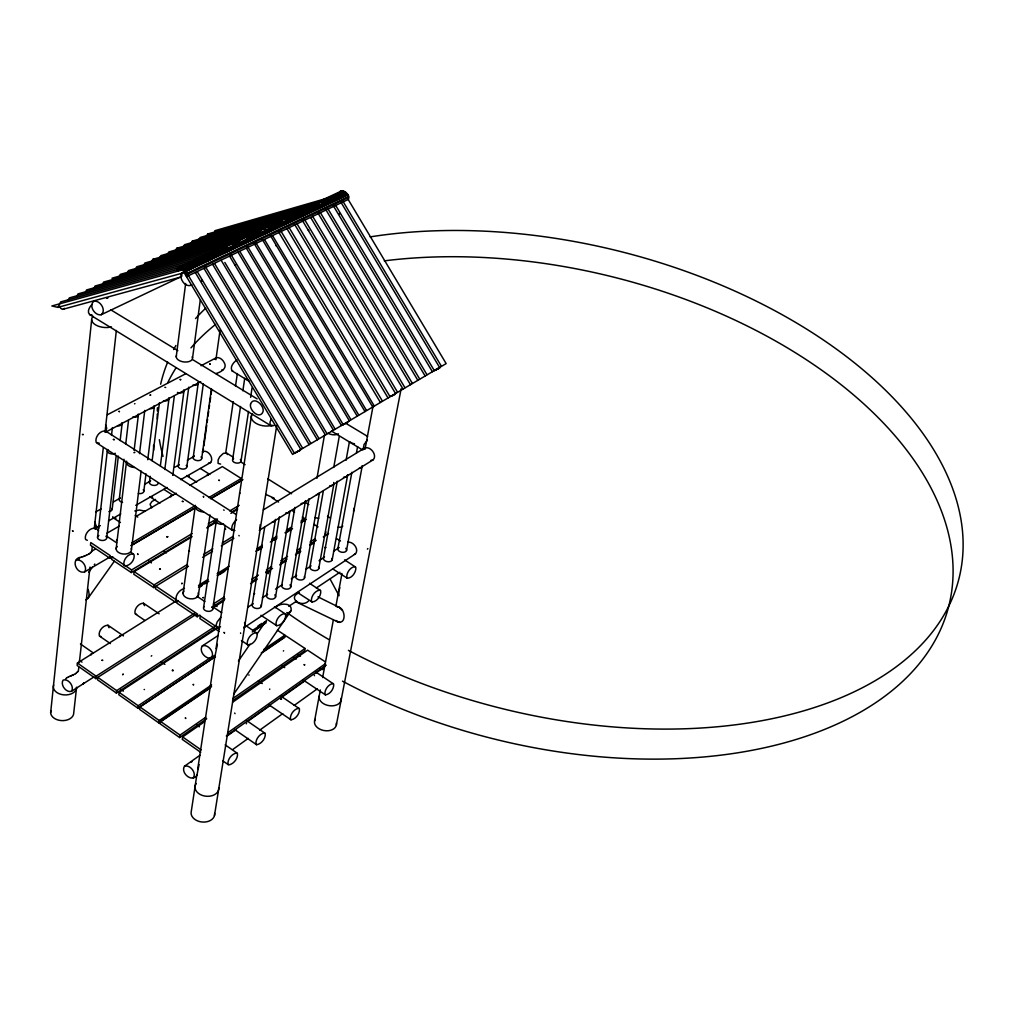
<?xml version="1.0" encoding="UTF-8"?>
<svg xmlns="http://www.w3.org/2000/svg" width="1013" height="1013" viewBox="0 0 1013 1013"><rect width="100%" height="100%" fill="white"/><g stroke="black" fill="none" stroke-linecap="round" stroke-linejoin="round"><path stroke-width="1.5" d="M224.455 632.821L223.911 632.403L224.607 632.96M191.381 762.131L191.926 761.662M239.144 535.864L238.916 535.446M240.575 632.897L240.625 633.416M339.355 213.996L339.33 213.35L339.444 214.25M276.043 245.627L276.118 245.893M308.636 230.394L308.459 230.356M308.56 230.394L308.357 229.558M201.802 280.69L202.385 280.512M235.003 264.773L235.712 264.925L234.94 265.001M304.723 664.68L303.887 664.655L304.634 665.022M281.272 699.173L281.513 699.008M283.387 651.055L283.627 650.726M269.673 689.397L269.762 689.005M50.65 712.671L91.651 319.779M246.273 723.826L246.552 723.307M176.072 601.051L77.406 663.046L77.127 665.49L95.83 678.621L196.028 614.435M76.545 687.713L73.746 712.772A11.561 7.876 2.3 0 1 60.97 720.56A11.561 7.876 2.3 0 1 50.979 710.632M78.811 667.339L78.457 670.391M79.331 662.641L89.992 567.065M90.6 552.718L91.74 551.465L92.259 546.691M94.348 527.887L103.263 447.987M105.01 432.31L116.356 330.466M249.122 675.025L248.793 675.051M97.539 537.409L107.289 450.886M111.506 435.387L112.392 427.6M254.668 593.517L253.959 593.922M106.707 537.84L116.14 456.116M112.202 509.096L118.344 456.154M120.154 440.592L122.142 423.459M95.83 678.621L96.108 676.178L194.382 613.334M109.91 558.226L110.214 555.593L90.765 542.563L90.474 545.197L109.91 558.226L112.608 556.631M119.205 499.599L123.953 459.269M125.777 443.77L128.512 420.496M116.14 548.907L126.397 462.371M134.096 450.468L138.388 414.836M139.503 453.647L144.77 410.43M131.475 549.603L141.136 471.083M116.685 690.625L97.78 677.355L97.489 679.799L116.381 693.069L116.685 690.625L214.515 626.832M131.627 569.939L111.962 556.757L111.645 559.391L131.297 572.56L131.627 569.939L192.115 533.585M143.833 491.14L145.986 473.869M147.746 459.737L154.381 406.34M216.883 628.415L119.116 692.335L118.812 694.779L137.895 708.201L215.465 656.475M191.926 536.827L134.147 571.623L133.817 574.257L153.685 587.578L188.443 566.204M149.392 482.543L150.177 476.287M152.14 460.636L159.434 402.731M345.712 192.293A12.992 9.218 63.9 0 0 343.686 191.178L181.618 267.685L181.492 268.635L180.922 267.533A11.7 7.699 63.4 0 0 179.478 267.331L179.719 268.217L179.035 267.343A3.052 2.013 63.6 0 0 177.857 268.002A2.127 1.393 63.6 0 1 177.579 268.989A3.191 2.102 63.5 0 0 177.161 270.788L177.971 270.889A3.583 2.355 63.5 0 1 178.098 270.028L179.263 268.939L181.302 269.255A16.081 10.573 63.3 0 1 183.619 270.623A5.774 3.799 63.5 0 1 184.632 271.509L186.189 274.789A3.583 2.355 63.5 0 1 186.126 275.599L186.823 276.486L348.497 199.308A2.95 2.102 64 0 0 348.624 197.421A1.963 1.393 64 0 1 348.637 196.332A2.824 2.001 64.1 0 0 347.877 194.623L185.227 271.459L185.645 270.952A11.7 7.699 63.4 0 0 184.341 269.547L183.594 269.876L183.72 268.926L345.712 192.293L345.56 193.192L346.294 192.863A10.801 7.661 64 0 1 347.522 194.154L185.227 271.459M160.371 465.803L168.994 398.59M176.211 356.867L185.658 283.463M164.815 469.5L174.299 396.298M240.018 493.141L239.524 493.242M137.895 708.201L138.211 705.744L213.199 655.829M153.685 587.578L154.039 584.944L187.468 564.418M214.87 656.968L139.921 706.947L139.604 709.391L158.889 722.953L208.602 689.131M172.906 474.641L184.011 390.613M178.225 466.246L188.773 387.169M192.559 357.944L200.245 300.266M225.367 528.849L225.684 529.242M186.861 466.714L198.219 383.079M193.166 457.813L203.334 383.737M158.889 722.953L159.218 720.496L211.59 684.94M175.54 602.229L175.907 599.595L155.812 586.134L155.458 588.768L175.54 602.229L178.199 600.557M211.552 686.7L160.523 721.408L160.181 723.864L179.656 737.553L206.715 718.787M177.25 600.494L176.895 603.14L197.18 616.74L199.827 615.043M223.645 509.932L224.126 510.248M265.165 229.698L265.925 229.862M201.714 458.281L211.413 388.916M183.049 593.542L195.205 506.69M202.993 452.077L203.436 448.949M203.866 445.821L206.715 425.473M207.146 422.345L207.589 419.205M208.032 416.077L208.678 411.379M209.121 408.252L209.564 405.124M209.995 401.996L210.653 397.299M211.097 394.171L211.755 389.473M215.908 359.742L220.074 329.997M203.41 597.657L202.777 597.771L203.461 597.455M185.468 718.28L185.24 717.989M185.772 718.521L185.62 717.9M198.345 595.467L209.982 514.933M179.656 737.553L180.023 735.096L205.804 717.242M197.18 616.74L197.56 614.106L178.529 601.342M204.525 721.725L182.631 736.932L182.277 739.389L200.739 752.368M215.389 523.544L215.845 520.416M225.684 453.229L233.231 401.68M235.51 386.054L237.346 373.556M203.626 607.344L216.377 520.327M232.635 459.649L240.537 406.454M242.867 390.815L244.728 378.292M207.918 475.236L207.083 475.059M212.705 609.282L225.228 525.418M240.955 461.434L248.514 411.392M250.629 397.324L252.047 387.941M189.798 485.392L222.353 466.6L241.246 478.503L240.866 481.023L211.16 498.535M196.763 775.363L191.292 811.337A11.827 8.535 5.7 0 0 202.195 822.024A11.827 8.535 5.7 0 0 214.629 813.401M197.712 769.108L214.832 656.513M216.022 648.7L251.465 415.685M172.83 670.505L173.084 670.34M182.175 583.501L181.732 583.716M189.52 551.211L189.013 550.92M181.72 583.539L181.947 583.159M210.235 364.275L209.792 364.174M214.465 815.617L276.764 425.409M252.237 604.558L264.646 527.406M226.684 248.122L225.874 247.982M182.986 501.346L182.353 501.308M183.112 501.676L182.34 501.372M261.253 606.47L275.384 520.125M266.546 595.201L279.449 516.858M264.507 621.678L264.114 624.046L252.275 631.935M275.498 597.113L289.895 511.134A4.71 2.874 8.5 0 1 285.628 513.072M343.686 191.178L343.534 192.09L339.266 194.103M166.98 536.877L167.702 536.839M167.208 536.789L167.765 536.637M281.779 585.248L294.91 507.412M171.336 496.421L170.513 496.509M160.434 569.154L159.585 568.977M290.668 587.147L305.331 501.587M277.397 630.2L284.894 635.151L284.488 637.519L263.557 651.764M304.508 521.176L304.938 518.631L302.343 516.997M295.682 576.169L309.041 498.675M316.968 478.263L324.477 435.033M304.508 578.043L319.412 492.862A4.634 2.786 9.1 0 1 316.436 494.711M309.978 566.824L323.286 491.242M180.669 379.837L179.883 379.533L180.732 379.457M333.733 467.436L339.228 436.59M318.728 568.698L333.885 483.91M261.278 652.891L286.147 635.987L305.052 648.485L304.634 650.853L232.484 700.907M325.464 534.383L325.92 531.85M337.278 481.213L323.489 557.998A4.457 2.786 9.4 0 0 328.212 561.772A4.457 2.786 9.4 0 0 331.998 558.391M122.687 674.709L123.13 674.152M346.079 460.219L349.434 441.668M332.188 559.86L347.573 475.439M337.886 548.59L351.866 472.311M137.933 554.339L137.591 553.896M137.717 554.504L137.705 553.934M356.449 452.798L357.589 446.619M119.661 635.999L119.775 636.645M119.965 636.392L120.003 636.05M314.562 721.015L320.323 689.954M322.641 677.532L333.315 620.083M335.911 606.103L341.963 573.497M353.499 511.388L354.081 508.273M365.035 449.266L373.113 405.795M346.522 550.439L362.135 466.423M164.84 387.333L165.689 387.447M102.82 660.273L102.161 660.438M336.329 725.093L401.135 388.726M150.38 395.184L150.114 395.095M134.577 452.57L133.957 452.646M134.526 452.444L134.716 452.342M91.145 654.461L91.411 654.411M134.944 403.655L134.526 403.82M119.243 411.519L119.344 411.354M119.496 411.721L118.939 411.405M83.269 683.724L83.813 683.041M83.648 682.952L83.484 683.661M106.872 297.974L107.872 298.05L106.884 297.898M83.218 434.59L82.522 434.59M82.496 434.476L83.167 434.476M72.987 531.015L72.442 530.66L72.885 531.356M201.638 280.474L202.245 281.07M181.276 273.447C179.111 279.17 185.784 288.35 191.888 284.856M215.149 655.373L217.39 644.331M196.915 775.198L199.08 764.549M260.088 529.343L260.176 524.696M233.61 694.361L290.883 610.928C293.365 602.292 279.094 602.71 275.257 607.661M181.871 272.738L181.808 276.22M323.16 668.985L324.299 667.111L315.322 673.468M339.899 587.755L338.646 591.681L339.051 595.72L330.2 579.233M94.247 564.659L94.842 564.051M271.193 418.926L269.977 422.358L270.243 424.954L271.889 426.017L274.498 425.257M143.618 265.609L144.859 263.025L258.454 230.761M135.476 269.382L136.73 266.786L248.843 235.003M127.271 273.181L128.524 270.572L240.689 238.853M119.002 277.005L120.268 274.384L233.978 242.31M102.262 284.754L103.567 282.095L214.3 251.009M93.804 288.667L95.108 285.995L208.919 254.124M85.269 292.618L86.599 289.933L198.915 258.556M76.671 296.594L78.014 293.897L190.343 262.595M68.01 300.595L69.365 297.885L181.72 266.66M186.316 272.054L182.454 269.863L51.866 305.977L57.918 307.37L60.641 301.912L177.566 269.509M85.674 599.785C90.056 598.569 89.372 592.58 88.017 589.287M325.717 547.489L324.97 547.742M218.783 480.086L219.403 480.555M219.34 480.377L219.036 480.377M160.016 568.686L159.623 569.053M207.855 475.426L207.336 475.35M90.562 654.233L91.17 654.727M206.462 236.054L207.792 233.965L319.437 201.714M198.776 239.6L200.131 237.498L313.346 204.867M191.052 243.171L192.407 241.069L304.179 208.906M183.252 246.779L184.632 244.665L296.454 212.553M175.414 250.414L176.794 248.274L290.187 215.794M166.803 255.137L168.905 251.92L283.855 219.061M170.513 496.167L170.906 496.661M159.535 257.745L160.953 255.593L272.928 223.645M151.507 261.455L152.938 259.303L266.482 226.975M116.837 539.802L116.482 540.322M299.962 213.338L299.848 213.452M77.317 672.189L78.444 670.821M77.672 671.758L75.544 673.658M210.273 364.085L209.767 363.819M238.397 661.058L250.008 644.192M257.163 633.809L266.09 620.83M87.89 598.48L114.317 561.24M105.681 432.045L106.707 428.182L105.555 424.764M88.739 572.282L92.398 567.153M150.101 395.159L150.785 395.045M113.405 439.439L114.355 439.503M225.937 247.577L226.532 247.666M194.065 263.849L193.344 263.38M214.68 359.248C217.263 355.297 222.581 359.121 224.012 362.287C227.963 368.213 220.885 372.151 215.984 373.556M290.883 610.928L286.173 614.828M81.749 557.049C69.758 557.986 76.127 574.51 84.649 571.889L110.556 556.631M90.955 552.313L88.777 554.098M84.649 571.889C87.979 567.065 81.521 558.062 75.937 560.379M180.694 479.643L210.666 462.498C214.237 457.876 207.741 449.063 202.347 451.722M71.505 691.284C74.633 686.662 68.428 678.254 63.11 680.09C60.02 684.725 66.187 693.095 71.505 691.284L94.057 676.874M91.778 304.66C89.511 307.078 86.713 311.687 89.625 314.574L270.914 425.713M363.414 449.278C368.618 443.757 378.026 454.647 373.215 459.775L259.277 530.318M218.112 635.531L202.321 645.914C197.649 652.689 209.742 663.578 215.351 655.234M211.426 657.855C215.237 652.866 208.134 643.673 202.321 645.914M244.589 622.514L244.931 625.679L243.74 627.807L355.474 553.845C359.311 549.211 353.284 541.449 347.826 542.12M199.928 755.28L184.543 766.195C180.149 772.577 191.926 783.353 197.13 775.046M193.293 777.794C196.864 773.02 190.064 764.435 184.543 766.195M78.508 559.391L79.736 558.176M65.617 678.913L66.795 677.76M220.796 617.284L217.225 621.843L216.124 624.958L217.086 627.705L220.555 626.844M367.377 440.212L364.06 444.479L363.059 449.873M236.561 519.631C233.914 522.189 230.85 525.988 232.04 529.875L234.902 530.508M281.411 699.363L280.652 698.983L281.449 698.995M234.687 713.063L235.041 713.671M182.454 269.863L292.58 454.419L446.151 363.591L347.662 198.611M193.572 684.395L192.926 684.611L193.597 684.978M325.008 547.337L325.692 547.767M173.071 670.403L172.261 670.606M172.97 670.695L172.425 670.137M144.466 689.511L144.15 689.536M151.76 655.69L151.241 656.145M367.846 548.527L367.402 549.198M439.098 368.263L434.349 370.657L436.679 369.213M232.914 749.379L248.248 738.376M259.746 730.12L282.741 713.621M294.239 705.377L317.246 688.865M226.317 735.982L326.262 665.148M226.849 736.198L235.826 729.829M247.375 721.649L270.446 705.289M281.981 697.109L305.065 680.749M227.988 732.627L325.414 663.692M232.876 702.047L307.597 650.156L325.426 661.932M232.863 698.489L305.052 648.485M263.95 649.371L284.894 635.151M299.911 213.642L299.481 213.287M253.009 631.542L266.166 622.767M257.922 626.059L261.873 623.426M253.377 629.909L266.482 621.172M288.781 606.331L296.644 601.089M316.309 587.996L339.912 572.269M236.928 359.982C233.623 362.046 229.508 367.124 232.167 370.948L249.603 381.496M116.381 693.069L215.478 628.351M247.792 607.256L253.073 603.811M262.304 597.784L267.584 594.327M275.498 589.161L282.095 584.856M291.326 578.816L296.606 575.371M305.837 569.344L311.118 565.887M319.032 560.721L324.312 557.277M333.543 551.237L338.823 547.792M101.135 314.752C106.732 310.56 100.198 299.937 93.88 301.266C88.321 305.47 94.842 316.043 101.135 314.752L179.732 277.321M213.515 607.433L224.088 600.633M250.54 583.64L257.15 579.385M266.406 573.447L270.37 570.889M279.626 564.95L286.236 560.696M295.492 554.757L300.785 551.351M310.041 545.412L314.005 542.854M323.261 536.915L328.554 533.509M213.439 603.925L224.025 597.138M251.819 579.335L258.429 575.093M266.368 570.002L271.661 566.622M280.93 560.683L287.54 556.441M296.809 550.502L300.772 547.957M310.041 542.031L315.334 538.637M211.73 607.407L224.949 598.911M251.401 581.931L256.694 578.537M265.95 572.598L272.56 568.344M280.5 563.253L287.11 559.011M296.366 553.073L300.342 550.515M309.598 544.576L316.208 540.334M199.472 587.185L202.131 585.514M204.791 583.843L208.779 581.335M219.416 574.65L224.734 571.307M257.973 550.414L261.962 547.906M273.928 540.398L276.587 538.726M287.223 532.04L292.542 528.697M198.523 585.413L207.83 579.563M217.149 573.725L229.115 566.204M257.049 548.679L262.38 545.349M271.687 539.498L277.005 536.168M286.324 530.318L291.643 526.975M300.95 521.138L304.938 518.631M198.535 587.135L207.842 581.285M217.149 575.435L227.786 568.749M255.719 551.211L262.367 547.033M270.344 542.018L276.992 537.84M284.97 532.825L291.617 528.647M300.924 522.797L306.255 519.454M296.011 452.317L295.138 452.925L300.392 450.215M202.6 557.353L212.489 551.401M221.303 545.842L233.876 538.232M203.512 554.554L212.869 548.805M222.24 543.057L232.927 536.485M263.317 509.906L364.237 448.316M131.297 572.56L191.748 536.168M207.88 526.469L215.934 521.619M232.053 511.907L237.435 508.678M206.703 527.925L216.098 522.265M230.875 513.363L237.599 509.311M208.247 523.898L216.313 519.049M229.748 510.97L239.169 505.322M131.829 542.879L195.319 505.525M208.83 497.573L241.246 478.503M130.867 545.614L195.674 507.424M210.527 498.662L242.93 479.567M131.513 545.488L196.307 507.285M92.348 550.831L95.083 549.249M107.036 533.167L119.255 526.114M135.527 516.719L176.224 493.23M100.338 525.608L94.893 528.735L95.868 525.089L94.741 521.809M108.505 520.935L120.762 513.92M135.755 505.348L167.082 487.43M436.692 369.125C432.627 371.657 443.39 366.275 439.148 367.884M391.803 395.665C387.51 398.337 398.552 392.841 394.323 394.399M95.754 511.907L101.224 508.817M113.519 501.866L120.357 498.016M144.948 484.125L150.418 481.036M175.008 467.145L179.111 464.84M187.316 460.206L194.141 456.344M67.162 677.583L68.745 676.684M73.151 674.962L75.646 673.582M296.581 451.988L297.936 451.279M308.585 600.975C301.557 608.294 286.742 597.822 299.304 592.63M210.666 462.498L208.488 463.144M107.454 431.158L200.675 381.673M107.505 414.672L185.696 373.759M201.043 365.718L216.402 357.69M437.274 368.808L438.553 368.162M392.411 395.336L393.715 394.69M86.32 555.339L88.891 554.035M373.215 459.775L370.733 460.472M186.823 276.486A3.191 2.102 63.5 0 0 186.886 274.472L348.624 197.421M185.252 271.243L347.522 194.154M185.366 271.535L347.877 194.61M186.886 274.472A2.127 1.406 63.4 0 1 186.861 273.307L348.649 196.332M178.098 270.028L180.947 268.686M182.657 267.812L226.722 247.007M232.408 244.31L239.511 240.955M246.615 237.599L260.835 230.888M267.939 227.532L282.158 220.821M284.995 219.479L319.12 203.36M321.957 202.018L343.28 191.951L343.014 191.064A10.801 7.673 64 0 0 341.609 190.913L177.87 268.014M232.661 244.462L235.51 243.12M246.881 237.751L256.821 233.053M268.192 227.672L278.144 222.974M285.248 219.618L295.201 214.921M177.971 270.889L182.226 268.876M183.594 269.876L346.294 192.863M183.859 270.028L345.8 193.331M183.619 270.623L187.886 268.597M190.723 267.255L199.244 263.215M210.603 257.834L216.288 255.137M227.659 249.755L237.599 245.045M248.957 239.663L258.897 234.94M266.001 231.584L275.954 226.874M287.312 221.48L297.252 216.769M304.356 213.401L318.563 206.677M325.667 203.309L339.874 196.585M188.279 263.975L193.964 261.291M205.348 255.934L213.882 251.908M222.404 247.881L230.939 243.854M239.473 239.828L248.008 235.801M256.53 231.774L265.064 227.76M276.435 222.391L282.133 219.707M293.504 214.338L302.039 210.311M310.56 206.285L319.095 202.271M327.63 198.244L336.164 194.217M180.922 267.533L343.014 191.064M437.312 368.897L438.819 368.238M155.571 499.422L151.912 501.524L150.076 504.233L151.709 507.855M298.607 450.937L300.165 450.279M73.265 674.886L68.631 676.76M70.315 676.14L71.822 675.456M354.373 554.352L355.474 553.845M83.383 556.492L85.041 555.757M203.537 497.104L203.499 496.497M114.127 439.807L113.405 439.452M81.635 557.112L83.484 556.428M84.927 555.82L86.434 555.276M265.267 229.445L265.963 229.52M214.769 230.736L329.364 197.573M134.83 510.97L139.414 510.008L145.226 511.223M111.949 278.22L225.696 246.21M57.918 307.37L184.797 272.472M62.933 309.294L181.137 276.967M123.244 674.341L122.662 674.506M184.429 588.426C179.681 589.667 174.97 595.175 176.199 600.203L177.87 600.924M203.385 496.433L203.588 496.927M116.014 518.213L113.849 518.213L120.42 522.543M152.634 497.244L149.899 496.611M189.304 476.237L186.683 475.566M220.631 464.093L218.074 463.397L218.15 459.813L219.72 456.825L223.316 453.406L226.469 452.976L233.117 457.129M221.708 370.036L222.936 369.859M99.274 443.213L96.197 442.415C94.564 437.236 100.16 430.12 105.631 431.057L236.181 514.541M332.783 197.839L332.289 197.966M314.296 675.165L314.486 675.696M92.018 314.904L89.625 314.574M167.31 536.966L166.993 536.814M265.241 229.698L266.064 229.508M236.814 752.95C231.901 753.583 227.153 759.573 228.014 764.498L228.634 764.942C233.547 764.271 238.258 758.332 237.435 753.393L225.177 744.846M234.585 729.512L256.58 744.72C261.417 744.099 265.95 738.198 265.203 733.374L246.488 720.471M264.608 732.931C259.771 733.513 255.213 739.452 255.985 744.276L256.58 744.72M268.825 704.731L291.01 719.812C295.758 719.243 300.063 713.418 299.417 708.707L280.576 695.893M298.848 708.252C294.099 708.796 289.769 714.659 290.44 719.369L291.01 719.812M303.102 679.926L325.464 694.88C330.124 694.361 334.214 688.599 333.67 684.016L316.018 672.176M333.138 683.547C328.478 684.041 324.363 689.84 324.932 694.424L325.464 694.88M336.924 606.863C345.572 606.496 347.155 625.667 337.24 621.627L296.113 601.887M152.938 259.303L155.533 259.594M123.485 635.911L107.948 625.224C103.085 625.148 98.033 631.2 99.35 635.949L100.996 636.569M176.794 248.274L179.339 248.59M102.275 660.413L101.946 660.109M192.407 241.069L194.914 241.385M241.461 640.583L248.02 644.964C253.199 644.749 257.998 638.291 257.099 633.252L245.969 625.717M207.792 233.965L210.273 234.282M256.466 632.707C251.275 632.884 246.45 639.393 247.375 644.433L248.02 644.964M159.142 613.802L143.479 603.216C138.705 603.102 133.881 609.079 135.084 613.726L136.654 614.359M339.887 622.438L336.709 621.184M260.961 615.284L276.726 625.692C281.829 625.502 286.426 619.108 285.615 614.169L274.498 606.724M285.008 613.612C279.905 613.764 275.27 620.209 276.106 625.148L276.726 625.692M297.48 592.516L312.042 601.963C317.044 601.823 321.412 595.505 320.703 590.693L309.547 583.311M333.188 197.928L332.429 198.092M320.146 590.136C315.132 590.237 310.738 596.619 311.46 601.418L312.042 601.963M133.247 553.883C127.98 553.529 122.649 560.202 124.055 565.279L124.764 565.862C130.031 566.178 135.337 559.556 133.969 554.478L130.69 552.174M87.359 540.309L85.586 539.511C83.573 533.155 93.259 523.67 98.628 530.837M332.682 568.888L347.345 578.246C352.245 578.157 356.399 571.889 355.791 567.217L344.585 559.885M355.259 566.66C350.359 566.723 346.18 573.016 346.813 577.689L347.345 578.246M274.232 498.219L265.71 494.357M232.167 370.948L233.053 371.252M339.279 607.445L342.191 610.13M317.968 596.86L339.836 607.699M345.889 423.358L367.592 436.413M331.403 431.044L362.249 449.721M110.658 309.737L177.845 350.625M192.635 359.628L257.137 398.894M241.094 462.131L245.083 464.625M267.673 478.769L291.592 493.749M304.888 502.081L308.876 504.575M327.478 516.225L330.137 517.896M272.18 497.991L278.6 502.043M291.959 510.451L294.555 512.084M314.119 524.417L318.044 526.899M336.506 538.523L340.482 541.031M200.46 468.525L209.805 474.451M187.316 476.173L196.649 482.125M96.957 443.099L232.724 530.521M163.853 489.368L173.122 495.344M214.174 521.822L216.833 523.531M150.557 497.206L159.826 503.22M265.71 571.914L268.356 573.637M135.172 515.364L137.793 517.086M163.764 551.148L166.385 552.883M96.311 526.228L98.932 527.976M148.822 561.139L151.444 562.886M214.452 604.774L217.086 606.521M293.643 657.298L296.265 659.045M106.327 535.953L116.584 542.791M197.092 596.366L204.879 601.545M212.667 606.736L221.746 612.776M282.045 665.858L284.678 667.605M134.147 571.623L154.039 584.944M219.542 628.82L200.283 615.929L199.903 618.563L219.137 631.466M258.378 680.888L262.291 683.534M135.742 614.233L144.872 620.437M161.029 661.717L164.916 664.389M100.034 636.455L110.392 643.61M80.432 643.977L93.361 652.992M196.75 725.042L199.333 726.84M79.419 660.324L82.002 662.135M120.762 689.309L123.345 691.119M222.835 760.877L228.014 764.498M77.406 663.046L96.108 676.178M119.116 692.335L138.211 705.744M139.921 706.947L159.218 720.496M160.523 721.408L180.023 735.096M182.631 736.932L201.106 749.911M107.948 625.224L109.011 627.718M143.479 603.216L144.466 605.698M94.779 528.279L95.513 528.887M345.889 194.129L347.054 195.332M335.873 620.475L337.24 621.627M105.631 431.057L106.378 431.753M226.469 452.976L227.368 454.546M342.419 200.435L441.326 366.124M340.761 201.904L439.591 367.453M335.658 205.36L434.159 370.353M333.163 205.474L432.399 371.72M328.047 208.995L426.929 374.633M325.515 209.121L425.143 376.013M320.361 212.616L419.648 378.938M317.791 212.743L417.837 380.331M312.637 216.301L412.304 383.281M310.852 217.795L410.468 384.687M304.014 218.643L404.909 387.65M302.191 220.125L403.047 389.081M296.974 223.734L397.451 392.056M294.314 223.886L395.551 393.513M289.047 227.482L389.929 396.501M287.148 228.989L388.017 397.97M281.07 231.293L382.357 400.983M278.334 231.445L380.407 402.465M272.864 236.143L374.101 405.757M270.243 235.257L372.746 406.998M264.748 239.98L366.402 410.303M262.101 239.131L365.022 411.569M255.77 242.525L358.653 414.899M253.87 243.006L357.222 416.178M247.527 246.425L350.827 419.521M246.412 248.299L349.371 420.826M240.03 251.743L342.938 424.181M238.055 252.224L341.457 425.511M230.837 254.352L334.986 428.879M229.622 256.188L333.48 430.221M224.835 262.456L326.971 433.615M221.151 260.24L325.426 434.982M214.693 263.773L318.892 438.401M212.578 264.266L317.322 439.781M205.284 266.482L310.75 443.213M203.968 268.369L309.142 444.618M197.446 271.965L302.532 448.075M195.256 272.472L300.886 449.493M187.912 274.751L294.251 452.963M112.772 516.668L113.152 517.618M341.609 190.913L341.812 191.736L341.166 190.925A2.811 2.001 64.1 0 0 339.988 191.571A1.963 1.393 64.2 0 1 339.963 191.951M59.932 306.293L60.615 308.256L62.312 309.282A3.026 2.419 62.5 0 0 64.401 308.319M370.163 236.89A410.822 236.067 13.8 0 1 962.932 552.161A410.822 236.067 13.8 0 1 348.396 650.371M329.187 639.722A410.822 236.067 13.8 0 1 286.806 612.498M163.042 456.369A410.822 236.067 13.8 0 1 159.358 439.693M157.319 418.977A410.822 236.067 13.8 0 1 157.268 414.127M157.319 410.923A410.822 236.067 13.8 0 1 157.446 407.72M160.649 384.206A410.822 236.067 13.8 0 1 167.702 362.072M173.628 349.561A410.822 236.067 13.8 0 1 175.895 345.484M195.547 318.589A410.822 236.067 13.8 0 1 205.74 308.167M384.294 260.86A407.479 238.536 13.8 0 1 952.372 585.628A407.479 238.536 13.8 0 1 342.483 681.141M322.147 669.707A407.479 238.536 13.8 0 1 319.513 668.149M300.392 656.183A407.479 238.536 13.8 0 1 297.936 654.563M153.659 450.152A407.479 238.536 13.8 0 1 153.558 445.264M167.765 382.661A407.479 238.536 13.8 0 1 175.971 367.934M190.963 347.89A407.479 238.536 13.8 0 1 215.592 324.388M186.012 271.471A3.052 2.013 63.5 0 1 186.886 273.307M181.618 267.685A14.081 9.256 63.4 0 1 183.72 268.926M345.002 193.534A14.853 10.523 63.9 0 1 345.547 193.888M218.732 787.709A11.915 8.497 5.9 0 1 204.677 796.041A11.915 8.497 5.9 0 1 196.18 783.53M341.14 698.223A11.156 7.56 9.6 0 1 330.035 705.782A11.156 7.56 9.6 0 1 319.184 696.096M76.595 687.181A11.649 7.825 2.6 0 1 63.743 694.867A11.649 7.825 2.6 0 1 53.664 684.965M192.204 356.728A8.218 4.571 7 0 1 184.645 362.021A8.218 4.571 7 0 1 176.427 355.69M203.448 511.996A7.965 4.862 6.8 0 1 195.395 505.436M198.193 592.871A7.775 4.989 6.2 0 1 190.051 598.81A7.775 4.989 6.2 0 1 183.961 591.073M212.097 606.952A4.672 3.026 6.6 0 1 211.299 610.763A4.672 3.026 6.6 0 1 205.322 610.535A4.672 3.026 6.6 0 1 204.044 606.635M223.607 524.025A4.799 2.95 7.1 0 1 217.377 522.949A4.799 2.95 7.1 0 1 217.516 519.049M289.971 584.894A4.559 2.9 8.5 0 1 289.363 588.578A4.559 2.9 8.5 0 1 283.564 588.325A4.559 2.9 8.5 0 1 282.158 584.564M305.394 500.84A4.672 2.824 8.8 0 1 301.127 503.486M274.814 594.834A4.596 2.95 8.1 0 1 274.181 598.569A4.596 2.95 8.1 0 1 268.318 598.316A4.596 2.95 8.1 0 1 266.938 594.504M261.101 604.913A4.622 2.988 7.7 0 1 256.403 608.484A4.622 2.988 7.7 0 1 252.63 603.849M275.46 519.365A4.748 2.912 8.2 0 1 272.269 522.05M304.331 576.536A4.521 2.862 8.8 0 1 299.848 579.968A4.521 2.862 8.8 0 1 296.049 575.485M112.038 508.374A4.508 2.748 4.8 0 1 108.898 511.603M121.965 422.75A4.622 2.672 5.5 0 1 117.571 425.891M106.086 536.384A4.596 2.849 4.5 0 1 104.77 540.081A4.596 2.849 4.5 0 1 98.628 539.296A4.596 2.849 4.5 0 1 98.881 535.459M115.33 453.305A4.71 2.773 5.2 0 1 109.151 453.204A4.71 2.773 5.2 0 1 107.91 449.531M338.443 433.83A7.433 4.305 9.5 0 1 328.047 433.222M318.74 518.251A7.256 4.432 9.2 0 1 315.068 517.466M240.36 459.459A4.28 2.533 7.6 0 1 239.41 462.776A4.28 2.533 7.6 0 1 233.674 462.017A4.28 2.533 7.6 0 1 233.636 458.56M248.324 379.989A4.381 2.457 8 0 1 245.577 378.659M354.499 443.719A4.457 2.596 9.9 0 1 350.473 442.162M342.787 526.038A4.356 2.672 9.6 0 1 338.127 527.077M134.374 467.512A7.876 4.672 5.6 0 1 126.638 461.181M131.184 548.35A7.686 4.799 4.9 0 1 122.89 553.997A7.686 4.799 4.9 0 1 117.141 546.539M345.788 548.286A4.419 2.748 9.7 0 1 345.028 551.933A4.419 2.748 9.7 0 1 339.114 551.161A4.419 2.748 9.7 0 1 338.849 547.387M362.173 465.714A4.533 2.672 10 0 1 359.286 468.183M323.843 557.34A4.457 2.786 9.4 0 1 324.464 556.783M347.611 474.73A4.559 2.71 9.7 0 1 343.521 477.262M318.551 567.217A4.483 2.824 9.1 0 1 314.131 570.585A4.483 2.824 9.1 0 1 310.333 566.153M333.682 482.454A4.596 2.748 9.4 0 1 329.782 485.759M201.055 456.964A4.305 2.545 6.9 0 1 200.03 460.295A4.305 2.545 6.9 0 1 194.268 459.522A4.305 2.545 6.9 0 1 194.306 456.065M186.202 465.385A4.331 2.583 6.5 0 1 185.417 468.626A4.331 2.583 6.5 0 1 179.871 468.323A4.331 2.583 6.5 0 1 178.731 464.98M198.029 382.408A4.445 2.507 7 0 1 197.041 384.788A4.445 2.507 7 0 1 192.825 385.168M183.822 389.942A4.47 2.533 6.8 0 1 182.391 392.538A4.47 2.533 6.8 0 1 177.452 392.424M172.729 473.945A4.369 2.608 6.2 0 1 172.792 475.312M143.2 489.76A4.432 2.684 5.6 0 1 142.96 492.736A4.432 2.684 5.6 0 1 138.338 493.458M154.204 405.656A4.546 2.608 6.2 0 1 149.962 408.695M158.167 482.998A4.407 2.646 5.9 0 1 152.191 485.151A4.407 2.646 5.9 0 1 150.608 480.732M168.816 397.906A4.508 2.57 6.5 0 1 167.765 400.338A4.508 2.57 6.5 0 1 163.46 400.743M122.56 502.41A4.47 2.71 5.2 0 1 119.787 498.269M138.211 414.14A4.584 2.646 5.8 0 1 137.097 416.634A4.584 2.646 5.8 0 1 132.703 417.065M111.443 326.882A12.928 7.002 5.8 0 1 95.779 324.996A12.928 7.002 5.8 0 1 93.158 316.335M336.354 723.092A11.08 7.598 9.5 0 1 323.869 730.525A11.08 7.598 9.5 0 1 315.347 719.167M272.18 425.245A13.296 7.661 8.2 0 1 256.074 423.383A13.296 7.661 8.2 0 1 252.49 413.861M250.553 404.06C248.957 410.29 259.885 419.977 263.038 411.683C264.659 405.441 253.668 395.728 250.553 404.06M347.636 422.332L342.521 424.966L347.636 422.332"/></g></svg>
